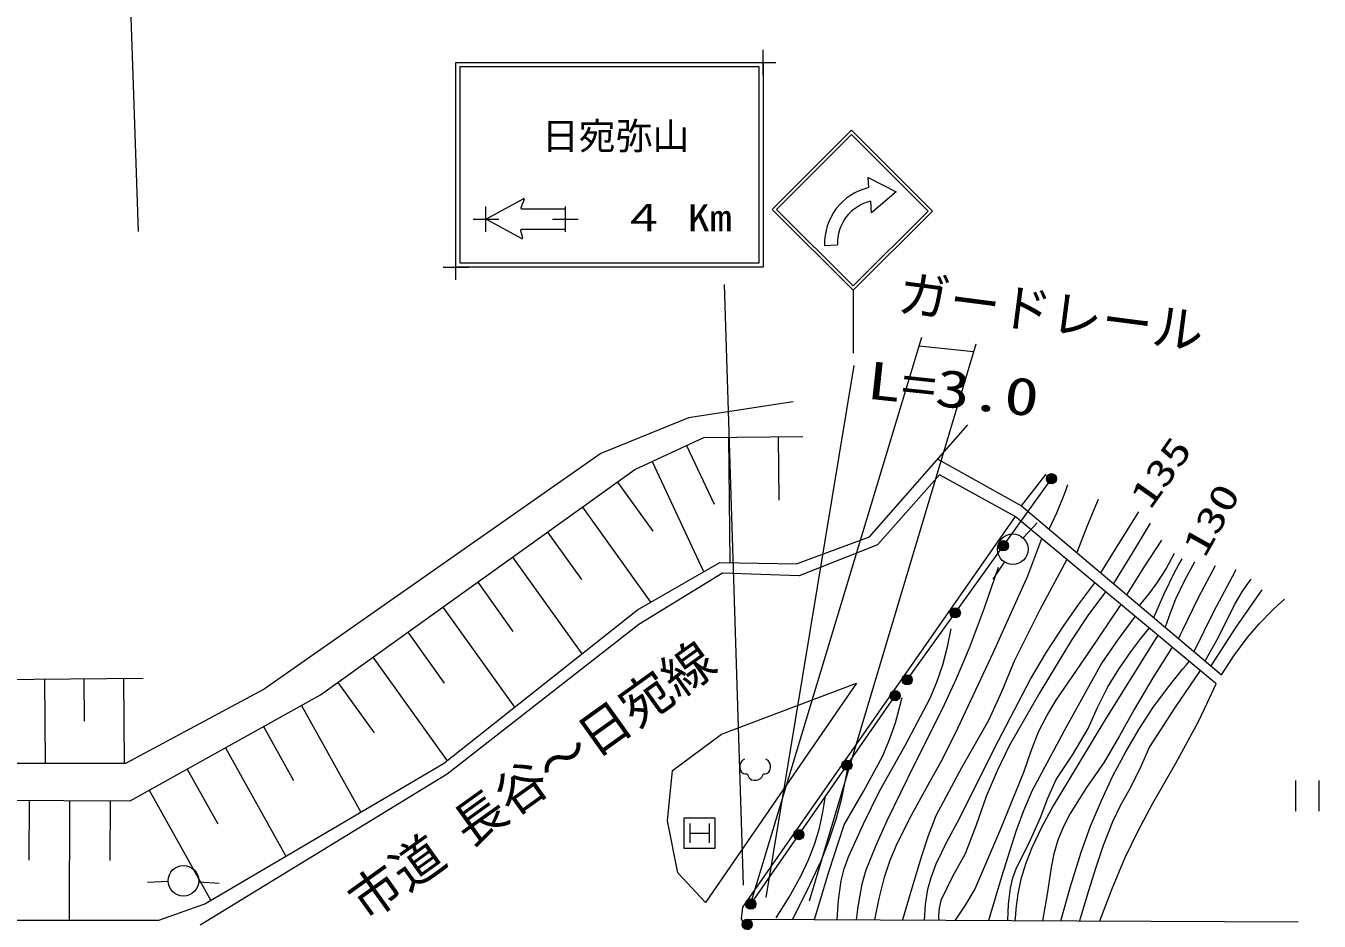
# Model space of a CAD drawing. Units: millimetres, scale not verified. Extents: x -625 to 649156, y -131660 to 228340.
# Drawn here: x 223092 to 286264, y 143283 to 187033 of the extents above; entities that cross this region are included whole.
import ezdxf
from ezdxf.enums import TextEntityAlignment as Align

# ---------------------------------------------------------------- set-up
doc = ezdxf.new("R2010")
doc.units = ezdxf.units.MM
doc.header["$LTSCALE"] = 1000
doc.layers.add('S-BGD', color=7, linetype='Continuous', lineweight=13)
doc.layers.add('S-BGD-HTXT', color=6, linetype='Continuous', lineweight=13)
doc.styles.add('ＭＳ ゴシック', font='')
doc.styles.get('ＭＳ ゴシック').set_extended_font_data('MS Gothic')

# ---------------------------------------------------------------- blocks, each defined once
blk = doc.blocks.new('BUHIN71')
at = {"color": 7, "linetype": 'Continuous', "lineweight": 13}
for radius in [249, 220, 191, 161, 132, 97.5, 67.5, 38.8, 7.5]:
    blk.add_circle((0, 0), radius, dxfattribs=at)
blk = doc.blocks.new('BUHIN72')
at = {"color": 7, "linetype": 'Continuous', "lineweight": 13}
for radius in [249, 220, 191, 161, 132, 97.5, 67.5, 38.8, 7.5]:
    blk.add_circle((0, 0), radius, dxfattribs=at)
blk = doc.blocks.new('BUHIN75')
at = {"color": 7, "linetype": 'Continuous', "lineweight": 13}
for radius in [249, 220, 191, 161, 132, 97.5, 67.5, 38.8, 7.5]:
    blk.add_circle((0, 0), radius, dxfattribs=at)
blk = doc.blocks.new('BUHIN58')
at = {"color": 7, "linetype": 'Continuous', "lineweight": 13}
blk.add_circle((0, 0), 746, dxfattribs=at)
blk = doc.blocks.new('BUHIN115')
at = {"color": 7, "linetype": 'Continuous', "lineweight": 13}
for p, q in [((-578, 750), (-578, -750)), ((574, -750), (574, 750))]:
    blk.add_line(p, q, dxfattribs=at)
blk = doc.blocks.new('plus')
at = {"color": 0, "linetype": 'Continuous', "lineweight": -2}
for p, q in [((-1.25, 0), (1.25, 0)), ((0, -1.25), (0, 1.25))]:
    blk.add_line(p, q, dxfattribs=at)

msp = doc.modelspace()

# ---------------------------------------------------------------- linework, layer by layer
at = {"layer": 'S-BGD'}
for p, q in [((244100, 175244), (244100, 185244)), ((244100, 185244), (259100, 185244)), ((259100, 185244), (259100, 175244)), ((244300, 175444), (244300, 185044)), ((244300, 185044), (258900, 185044)), ((258900, 185044), (258900, 175444)), ((259551, 178064), (263420, 181934)), ((263420, 181722), (259763, 178064)), ((263420, 181934), (267373, 177981)), ((267161, 177981), (263420, 181722)), ((264267, 179127), (264234, 179625)), ((264234, 179625), (265599, 178925)), ((265599, 178925), (264400, 177898)), ((245620, 177619), (247384, 178586)), ((247435, 178540), (247271, 178147)), ((264400, 177898), (264367, 178463)), ((247303, 176643), (245620, 177556)), ((247304, 178097), (249432, 178097)), ((249443, 177076), (249443, 178099)), ((263503, 174111), (259551, 178064)), ((259763, 178064), (263503, 174324)), ((267373, 177981), (263503, 174111)), ((263503, 174324), (267161, 177981)), ((247255, 177030), (247355, 176684)), ((249443, 177076), (247290, 177076)), ((262108, 176304), (262739, 176337)), ((259100, 175244), (244100, 175244)), ((258900, 175444), (244300, 175444)), ((258141, 145035), (257211, 174402)), ((263503, 174111), (263503, 171036)), ((259246, 144443), (263550, 170436)), ((260569, 168668), (255462, 167883)), ((255462, 167883), (251185, 166137)), ((264297, 162063), (269109, 167536)), ((252843, 165351), (256204, 166923)), ((256204, 166923), (261049, 166966)), ((257415, 166933), (257471, 160802)), ((259838, 166955), (259866, 163858)), ((255364, 166530), (256705, 163661)), ((251185, 166137), (234730, 154614)), ((253683, 165744), (256200, 160362)), ((267640, 165865), (271732, 163577)), ((237482, 154340), (252843, 165351)), ((267725, 165097), (264693, 161670)), ((266138, 155077), (273193, 164903)), ((271416, 163054), (267725, 165097)), ((271732, 163577), (272933, 165129)), ((251990, 164739), (253715, 162333)), ((250283, 163516), (253609, 158876)), ((271416, 163054), (258097, 143963)), ((281236, 154882), (271416, 163054)), ((271732, 163577), (281502, 155318)), ((271808, 162008), (272486, 162742)), ((248576, 162292), (250237, 159976)), ((260738, 160745), (264297, 162063)), ((264693, 161670), (260870, 160154)), ((246870, 161069), (250252, 156351)), ((252961, 158504), (256982, 160811)), ((256982, 160811), (260738, 160745)), ((270883, 160832), (270329, 160000)), ((245163, 159845), (246884, 157444)), ((257113, 160286), (253027, 157782)), ((260870, 160154), (257113, 160286)), ((243456, 158622), (246959, 153735)), ((243498, 150984), (252961, 158504)), ((241749, 157398), (243531, 154913)), ((253027, 157782), (243668, 150466)), ((240043, 156175), (243667, 151119)), ((209498, 154986), (228828, 155161)), ((223995, 155117), (224033, 150985)), ((225928, 155135), (225947, 153061)), ((227861, 155152), (227899, 150991)), ((238336, 154951), (240101, 152488)), ((263673, 154920), (256292, 144202)), ((257067, 152426), (263673, 154920)), ((234730, 154614), (227964, 150991)), ((228191, 149164), (237482, 154340)), ((258500, 144118), (265548, 154301)), ((236553, 153822), (239457, 148609)), ((234695, 152787), (236159, 150159)), ((254674, 150639), (257067, 152426)), ((232837, 151752), (235788, 146454)), ((227964, 150991), (190120, 150928)), ((231832, 144129), (243498, 150984)), ((230978, 150717), (232466, 148046)), ((243668, 150466), (231600, 143079)), ((254438, 148179), (254674, 150639)), ((190672, 149343), (228191, 149164)), ((223254, 149188), (223240, 146263)), ((225229, 149178), (225201, 143338)), ((227203, 149169), (227189, 146254)), ((229120, 149682), (232119, 144298)), ((254944, 145651), (254438, 148179)), ((255526, 148054), (255526, 147117)), ((256463, 148054), (256463, 147117)), ((255526, 147585), (256463, 147585)), ((256292, 144202), (254944, 145651)), ((230038, 145221), (229039, 145174)), ((231535, 145204), (232533, 145132)), ((229591, 143338), (231832, 144129)), ((258097, 143963), (258034, 143404)), ((258034, 143404), (258382, 142781)), ((189381, 143338), (229591, 143338)), ((258385, 143381), (258382, 142781)), ((258385, 143381), (274467, 143295)), ((274467, 143295), (285233, 143252))]:
    msp.add_line(p, q, dxfattribs=at)
for points in [[(273069, 162446), (273454, 163229), (273784, 164038), (273888, 164328), (273994, 164628)], [(275465, 163893), (274931, 162602), (274427, 161298)], [(275607, 160301), (276526, 161802), (277454, 163288)], [(278017, 162725), (277124, 161258), (276212, 159790)], [(264566, 143348), (264766, 144396), (265027, 145437), (265313, 146266), (265657, 147076), (266349, 148455), (267092, 149804), (267879, 151239), (268619, 152713), (270356, 156427), (272034, 160160), (272377, 161066), (272711, 161976)], [(276875, 159229), (277719, 160573), (278583, 161904)], [(279189, 161255), (278789, 160515), (278339, 159810), (277924, 159260), (277483, 158716)], [(270578, 160566), (269901, 158584), (269167, 156620), (268539, 155118), (267857, 153641), (266476, 150925), (265147, 148179), (264602, 146987), (264115, 145776), (263925, 145086), (263793, 144379), (263721, 143872), (263657, 143353)], [(273934, 160958), (272626, 158488), (271369, 155984), (270767, 154525), (270107, 153084), (268797, 150772), (267542, 148434), (267164, 147459), (266838, 146451), (266372, 144900), (265906, 143341)], [(278185, 158122), (278675, 159247), (279223, 160352), (279399, 160674), (279578, 160995)], [(280184, 160822), (279686, 159933), (279244, 159019), (278981, 158340), (278744, 157650)], [(281178, 160649), (280355, 159087), (279588, 157502), (279496, 157303), (279399, 157096)], [(280152, 156460), (281124, 158419), (282155, 160362), (282183, 160415), (282216, 160476)], [(280689, 156005), (281271, 157017), (281805, 158068), (282125, 158735), (282501, 159378), (282719, 159688), (282952, 160000)], [(266987, 143335), (267042, 144095), (267156, 144840), (267330, 145469), (267562, 146082), (268101, 147196), (268703, 148302), (270410, 151730), (272160, 155110), (272945, 156424), (273781, 157706), (274531, 158766), (275314, 159810)], [(275833, 159378), (274971, 158213), (274161, 157016), (272618, 154450), (271127, 151853), (270539, 150627), (270002, 149367), (269517, 147968), (268969, 146573), (268345, 145433), (267785, 144285), (267700, 143924), (267675, 143551), (267677, 143441), (267680, 143331)], [(283471, 159481), (282201, 157641), (280976, 155763)], [(268501, 143327), (268995, 144057), (269440, 144823), (270671, 147684), (271846, 150565), (272174, 151561), (272561, 152541), (272958, 153321), (273414, 154083), (275018, 156418), (276586, 158751)], [(281502, 155318), (282098, 156244), (282741, 157132), (283336, 157814), (283977, 158459), (284268, 158735), (284568, 159016)], [(277274, 158179), (276441, 157064), (275653, 155909), (273927, 152799), (272253, 149660), (271820, 148672), (271443, 147662), (270770, 145495), (270106, 143318)], [(262716, 143358), (262789, 144313), (262921, 145252), (263065, 145840), (263270, 146422), (264005, 148036), (264796, 149629), (266045, 151871), (267246, 154153), (267590, 154964), (267880, 155805), (268106, 156683), (268287, 157573)], [(271058, 143313), (271091, 144111), (271183, 144902), (271305, 145399), (271487, 145888), (272097, 147105), (272657, 148356), (273008, 149290), (273414, 150199), (274226, 151431), (274984, 152693), (275436, 153726), (275942, 154731), (276477, 155596), (277070, 156440), (277511, 157026), (277959, 157608)], [(278377, 157261), (275798, 153106), (273265, 148912), (272720, 147900), (272229, 146862), (271932, 146110), (271691, 145337), (271543, 144614), (271453, 143880), (271427, 143601), (271403, 143311)], [(279087, 156670), (278134, 155171), (277227, 153632), (276519, 152332), (275757, 151058), (274905, 149819), (274099, 148539), (273775, 147903), (273503, 147237), (273308, 146578), (273171, 145902), (272978, 144594), (272745, 143304)], [(273652, 143299), (274115, 144981), (274638, 146657), (275103, 147924), (275627, 149179), (276194, 150383), (276816, 151560), (277455, 152648), (278144, 153703), (278850, 154672), (279609, 155612), (279763, 155796), (279917, 155979)], [(280454, 155533), (279194, 153688), (277983, 151807), (277507, 150723), (276976, 149663), (276552, 148915), (276177, 148130), (275720, 146976), (275319, 145801), (274931, 144550), (274561, 143295)], [(275556, 143291), (276138, 144835), (276776, 146355), (277425, 147695), (278132, 149018), (279272, 151004), (280355, 153014), (280800, 153940), (281236, 154882)], [(261608, 143364), (262309, 145689), (263065, 147987), (264028, 149653), (264944, 151361), (265285, 152161), (265569, 152981), (265741, 153585), (265899, 154204)], [(258201, 151198), (258085, 151138), (257995, 151003), (257969, 150887), (257969, 150770), (257995, 150650), (258055, 150564), (258141, 150504), (258261, 150478), (258317, 150478), (258366, 150388), (258426, 150283), (258542, 150193), (258659, 150167), (258771, 150167), (258865, 150193), (258981, 150253), (259037, 150313), (259067, 150388), (259116, 150478), (259176, 150478), (259292, 150504), (259379, 150564), (259439, 150650), (259469, 150770), (259469, 150887), (259439, 151003), (259349, 151138), (259232, 151198)], [(260536, 143369), (261259, 144785), (261932, 146237), (262333, 147242), (262676, 148265), (262946, 149288), (263160, 150335), (263223, 150679), (263286, 151033)], [(259741, 143443), (260379, 144459), (260965, 145506), (261325, 146279), (261629, 147076), (261856, 147834), (262026, 148614), (262093, 149006), (262155, 149399)]]:
    msp.add_lwpolyline(points, dxfattribs=at)
msp.add_lwpolyline([(255244, 146835), (255244, 148335), (256744, 148335), (256744, 146835)], close=True, dxfattribs=at)
for centre, radius, start, end in [((264894, 176410), 2788, 102.99844, 182.19086), ((247304, 178133), 36, 157.39017, 270), ((247401, 178554), 36, 337.39017, 118.71979), ((264827, 176424), 2090, 102.72791, 182.39496), ((245637, 177588), 36, 118.71979, 241.50227), ((247290, 177040), 36, 90, 196.11287), ((247321, 176674), 36, 241.50227, 16.11286)]:
    msp.add_arc(centre, radius, start, end, dxfattribs=at)
at = {"layer": 'S-BGD-HTXT'}
for p, q in [((228064, 192077), (228585, 176980)), ((258543, 144254), (266853, 171820)), ((269489, 171476), (261352, 144254)), ((266726, 171399), (269381, 171113))]:
    msp.add_line(p, q, dxfattribs=at)

# ---------------------------------------------------------------- block references
at = {"layer": 'S-BGD', "color": 1, "xscale": 500, "yscale": 500}
for p in [(259100, 185244), (244100, 175244)]:
    msp.add_blockref('plus', p, dxfattribs=at)
at = {"layer": 'S-BGD', "xscale": 500, "yscale": 500}
for p in [(245562, 177588), (249443, 177588)]:
    msp.add_blockref('plus', p, dxfattribs=at)
at = {"layer": 'S-BGD'}
for name, p in [('BUHIN72', (273193, 164903)), ('BUHIN58', (271299, 161456)), ('BUHIN72', (270841, 161627)), ('BUHIN72', (268489, 158352)), ('BUHIN72', (266138, 155077)), ('BUHIN71', (265548, 154301)), ('BUHIN71', (263199, 150907)), ('BUHIN115', (285690, 149400)), ('BUHIN71', (260849, 147512)), ('BUHIN58', (230787, 145257)), ('BUHIN71', (258500, 144118)), ('BUHIN75', (258323, 143127))]:
    msp.add_blockref(name, p, dxfattribs=at)

# ---------------------------------------------------------------- texts
at = {"layer": 'S-BGD', "style": 'ＭＳ ゴシック'}
msp.add_text('日宛弥山', height=1320, dxfattribs=at).set_placement((248296, 180596), align=Align.BOTTOM_LEFT)
at = {"layer": 'S-BGD', "style": 'ＭＳ ゴシック', "width": 1.2}
msp.add_text('４ Km', height=1320, dxfattribs=at).set_placement((252177, 176603), align=Align.BOTTOM_LEFT)
at = {"layer": 'S-BGD', "style": 'ＭＳ ゴシック', "width": 1.35}
for s, rotation, p in [('135', 54.7, (278343, 163123)), ('130', 60.8, (281027, 160808))]:
    msp.add_text(s, height=1320, rotation=rotation, dxfattribs=at).set_placement(p, align=Align.BOTTOM_LEFT)
at = {"layer": 'S-BGD', "style": 'ＭＳ ゴシック'}
msp.add_text('市道 長谷～日宛線', height=1833, rotation=35.6, dxfattribs=at).set_placement((240018, 142785), align=Align.BOTTOM_LEFT)
at = {"layer": 'S-BGD-HTXT', "style": 'ＭＳ ゴシック'}
msp.add_text('ガードレール', height=1833, rotation=352.6, dxfattribs=at).set_placement((265550, 172559), align=Align.BOTTOM_LEFT)
at = {"layer": 'S-BGD-HTXT', "style": 'ＭＳ ゴシック', "width": 1.35}
msp.add_text('L=3.0', height=1833, rotation=353.9, dxfattribs=at).set_placement((264049, 168280), align=Align.BOTTOM_LEFT)

doc.saveas('drawing.dxf')
